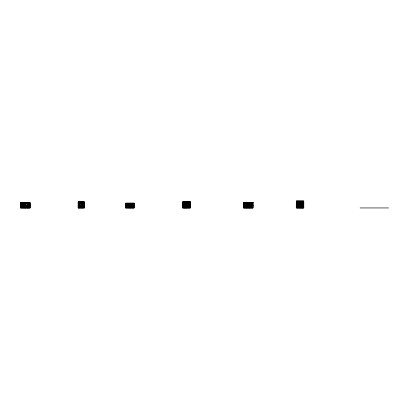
<?xml version="1.0" encoding="UTF-8"?>
<svg xmlns="http://www.w3.org/2000/svg" width="409" height="409" viewBox="0 0 409 409"><rect width="100%" height="100%" fill="white"/><g stroke="black" fill="none" stroke-linecap="round" stroke-linejoin="round"><path stroke-width="0.61" d="M125.527 203.217L134.172 203.125L134.218 207.9L125.481 207.9L125.481 203.217L134.218 203.217M243.411 202.327L253.002 202.327M303.734 201.1L296.305 201.008L296.259 207.9L303.78 207.9L303.78 201.1L296.259 201.1M78.139 201.949L84.412 201.949L84.412 207.9L78.139 207.9M182.68 201.918L190.436 201.918L190.436 207.9L182.68 207.9M246.126 203.12L249.122 203.12M246.126 203.483L249.122 203.483M79.852 203.616L82.025 203.616M27.326 203.759L24.99 203.759L24.99 204.127L27.326 204.127M79.852 203.979L82.025 203.979M184.275 204.352L186.714 204.352M246.213 204.423L249.03 204.423M297.251 204.362L298.059 204.362M299.051 204.362L299.863 204.362M303.038 204.362L303.688 204.362M246.213 204.515L249.03 204.515M297.251 204.454L298.059 204.454M299.051 204.454L299.863 204.454M303.038 204.454L303.688 204.454M296.351 204.546L297.159 204.546M298.151 204.546L298.964 204.546M299.955 204.546L300.763 204.546M302.297 204.546L302.946 204.546M296.351 204.638L297.159 204.638M298.151 204.638L298.964 204.638M299.955 204.638L300.763 204.638M302.297 204.638L302.946 204.638M183.523 204.776L184.183 204.776M184.275 204.715L186.714 204.715M187.711 204.776L188.529 204.776M189.525 204.776L190.343 204.776M79.039 204.786L79.76 204.786M82.879 204.786L83.554 204.786M130.793 204.848L132.363 204.848M183.523 204.863L184.183 204.863M187.711 204.863L188.529 204.863M189.525 204.863L190.343 204.863M79.039 204.878L79.76 204.878M82.879 204.878L83.554 204.878M182.772 204.955L183.431 204.955M186.801 204.955L187.619 204.955M188.621 204.955L189.433 204.955M78.231 204.97L78.947 204.97M82.112 204.97L82.787 204.97M83.646 204.97L84.32 204.97M244.347 204.981L245.144 204.981M249.981 204.981L250.656 204.981M251.515 204.981L252.189 204.981M78.231 205.062L78.947 205.062M82.112 205.062L82.787 205.062M83.646 205.062L84.32 205.062M182.772 205.047L183.431 205.047M186.801 205.047L187.619 205.047M188.621 205.047L189.433 205.047M244.347 205.067L245.144 205.067M249.981 205.067L250.656 205.067M251.515 205.067L252.189 205.067M21.432 205.154L22.229 205.154M23.211 205.154L24.008 205.154M28.103 205.154L28.702 205.154M29.479 205.154L30.077 205.154M130.793 205.211L132.363 205.211M243.457 205.16L244.255 205.16M245.236 205.16L246.034 205.16M249.214 205.16L249.889 205.16M250.748 205.16L251.423 205.16M252.281 205.16L252.956 205.16M300.947 205.2L302.118 205.2M21.432 205.246L22.229 205.246M23.211 205.246L24.008 205.246M25.082 205.221L27.234 205.221M28.103 205.246L28.702 205.246M29.479 205.246L30.077 205.246M79.939 205.231L81.933 205.231M243.457 205.252L244.255 205.252M245.236 205.252L246.034 205.252M249.214 205.252L249.889 205.252M250.748 205.252L251.423 205.252M252.281 205.252L252.956 205.252M300.947 205.292L302.118 205.292M20.542 205.338L21.34 205.338M22.321 205.338L23.119 205.338M24.1 205.338L24.898 205.338M25.082 205.313L27.234 205.313M27.418 205.338L28.011 205.338M28.794 205.338L29.387 205.338M79.939 205.318L81.933 205.318M20.542 205.43L21.34 205.43M22.321 205.43L23.119 205.43M24.1 205.43L24.898 205.43M27.418 205.43L28.011 205.43M28.794 205.43L29.387 205.43M126.442 205.42L127.219 205.42M128.181 205.42L128.963 205.42M129.924 205.42L130.701 205.42M133.334 205.42L134.126 205.42M126.442 205.512L127.219 205.512M128.181 205.512L128.963 205.512M129.924 205.512L130.701 205.512M133.334 205.512L134.126 205.512M125.568 205.604L126.35 205.604M127.311 205.604L128.089 205.604M129.05 205.604L129.832 205.604M132.45 205.604L133.242 205.604M125.568 205.696L126.35 205.696M127.311 205.696L128.089 205.696M129.05 205.696L129.832 205.696M132.45 205.696L133.242 205.696M130.885 205.937L132.271 205.937M184.362 205.931L186.622 205.931M130.885 206.029L132.271 206.029M184.362 206.018L186.622 206.018M20.45 207.9L30.169 207.9L30.169 202.685L20.45 202.685L20.496 207.992L30.123 207.992L30.123 202.593L20.496 202.593L20.542 207.9M360.099 207.946L388.55 207.946M303.688 201.1L303.734 207.992L296.305 207.992L296.351 201.1M303.038 201.1L303.038 207.9M302.946 201.1L302.946 207.9M302.297 201.1L302.297 207.9M302.205 201.1L302.205 207.9M302.118 204.28L302.118 207.9M301.576 201.1L301.576 203.917M301.576 205.292L301.576 207.9M301.484 201.1L301.484 203.917M301.484 205.292L301.484 207.9M300.947 204.28L300.947 207.9M300.855 201.1L300.855 207.9M300.763 201.1L300.763 207.9M299.955 201.1L299.955 207.9M299.863 201.1L299.863 207.9M299.051 201.1L299.051 207.9M298.964 201.1L298.964 207.9M298.151 201.1L298.151 207.9M298.059 201.1L298.059 207.9M297.251 201.1L297.251 207.9M297.159 201.1L297.159 207.9M252.956 202.327L253.002 207.992L243.411 207.992L243.457 202.327M252.281 202.327L252.281 207.9M252.189 202.327L252.189 207.9M251.515 202.327L251.515 207.9M251.423 202.327L251.423 207.9M250.748 202.327L250.748 207.9M250.656 202.327L250.656 207.9M249.981 202.327L249.981 207.9M249.889 202.327L249.889 207.9M249.214 202.327L249.214 207.9M249.122 202.327L249.122 207.9M249.03 203.483L249.03 207.9M248.442 202.327L248.442 203.12M248.442 204.515L248.442 207.9M248.35 202.327L248.35 203.12M248.35 204.515L248.35 207.9M247.67 202.327L247.67 203.12M247.67 204.515L247.67 207.9M247.578 202.327L247.578 203.12M247.578 204.515L247.578 207.9M246.898 202.327L246.898 203.12M246.898 204.515L246.898 207.9M246.806 202.327L246.806 203.12M246.806 204.515L246.806 207.9M246.213 203.483L246.213 207.9M246.126 202.327L246.126 207.9M246.034 202.327L246.034 207.9M245.236 202.327L245.236 207.9M245.144 202.327L245.144 207.9M244.347 202.327L244.347 207.9M244.255 202.327L244.255 207.9M189.525 201.918L189.525 207.9M189.433 201.918L189.433 207.9M188.621 201.918L188.621 207.9M188.529 201.918L188.529 207.9M187.711 201.918L187.711 207.9M187.619 201.918L187.619 207.9M186.801 201.918L186.801 207.9M186.714 201.918L186.714 207.9M186.622 204.715L186.622 207.9M185.957 201.918L185.957 204.352M185.957 206.018L185.957 207.9M185.87 201.918L185.87 204.352M185.87 206.018L185.87 207.9M185.119 201.918L185.119 204.352M185.119 206.018L185.119 207.9M185.026 201.918L185.026 204.352M185.026 206.018L185.026 207.9M184.362 204.715L184.362 207.9M184.275 201.918L184.275 207.9M184.183 201.918L184.183 207.9M183.523 201.918L183.523 207.9M183.431 201.918L183.431 207.9M182.772 201.918L182.772 207.9M134.126 203.217L134.172 207.992L125.527 207.9M133.334 203.217L133.334 207.9M133.242 203.217L133.242 207.9M132.45 203.217L132.45 207.9M132.363 203.217L132.363 207.9M132.271 205.211L132.271 207.9M131.621 203.217L131.621 204.848M131.621 206.029L131.621 207.9M131.529 203.217L131.529 204.848M131.529 206.029L131.529 207.9M130.885 205.211L130.885 207.9M130.793 203.217L130.793 207.9M130.701 203.217L130.701 207.9M129.924 203.217L129.924 207.9M129.832 203.217L129.832 207.9M129.05 203.217L129.05 207.9M128.963 203.217L128.963 207.9M128.181 203.217L128.181 207.9M128.089 203.217L128.089 207.9M127.311 203.217L127.311 207.9M127.219 203.217L127.219 207.9M126.442 203.217L126.442 207.9M126.35 203.217L126.35 207.9M125.568 203.217L125.568 207.9M84.366 201.949L78.185 201.857L78.185 207.992L84.366 207.9M84.32 201.949L84.32 207.9M83.646 201.949L83.646 207.9M83.554 201.949L83.554 207.9M82.879 201.949L82.879 207.9M82.787 201.949L82.787 207.9M82.112 201.949L82.112 207.9M82.025 201.949L82.025 207.9M81.933 203.979L81.933 207.9M81.36 201.949L81.36 203.616M81.36 205.318L81.36 207.9M81.268 201.949L81.268 203.616M81.268 205.318L81.268 207.9M80.604 201.949L80.604 203.616M80.604 205.318L80.604 207.9M80.512 201.949L80.512 203.616M80.512 205.318L80.512 207.9M79.939 203.979L79.939 207.9M79.852 201.949L79.852 207.9M79.76 201.949L79.76 207.9M79.039 201.949L79.039 207.9M78.947 201.949L78.947 207.9M78.231 201.949L78.231 207.9M29.479 202.685L29.479 207.9M29.387 202.685L29.387 207.9M28.794 202.685L28.794 207.9M28.702 202.685L28.702 207.9M28.103 202.685L28.103 207.9M28.011 202.685L28.011 207.9M27.418 202.685L27.418 207.9M27.326 202.685L27.326 207.9M27.234 204.127L27.234 207.9M26.605 202.685L26.605 203.759M26.605 205.313L26.605 207.9M26.519 202.685L26.519 203.759M26.519 205.313L26.519 207.9M25.798 202.685L25.798 203.759M25.798 205.313L25.798 207.9M25.706 202.685L25.706 203.759M25.706 205.313L25.706 207.9M25.082 204.127L25.082 207.9M24.99 202.685L24.99 207.9M24.898 202.685L24.898 207.9M24.1 202.685L24.1 207.9M24.008 202.685L24.008 207.9M23.211 202.685L23.211 207.9M23.119 202.685L23.119 207.9M22.321 202.685L22.321 207.9M22.229 202.685L22.229 207.9M21.432 202.685L21.432 207.9M21.34 202.685L21.34 207.9M300.855 203.917L300.855 204.28L302.205 204.28L302.205 203.917L300.855 203.917M190.389 201.831L182.726 201.831L182.726 207.992L190.389 207.992L190.389 201.831M253.043 202.327L243.37 202.327L243.37 207.9L253.043 207.9L253.043 202.327"/></g></svg>
